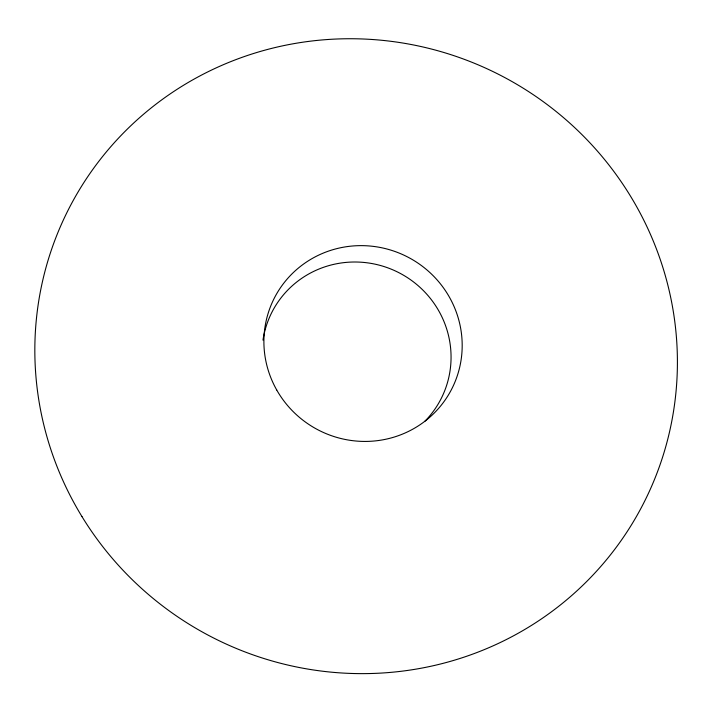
<?xml version="1.0" encoding="UTF-8"?>
<svg xmlns="http://www.w3.org/2000/svg" width="713" height="713" viewBox="0 0 713 713"><rect width="100%" height="100%" fill="white"/><g stroke="black" fill="none" stroke-linecap="round" stroke-linejoin="round"><path stroke-width="1.07" d="M262.972 340.137A95.016 93.011 28.7 0 1 397.997 272.232A95.016 93.011 28.7 0 1 424.939 421.187M81.968 516.586A322.918 315.788 28.7 0 0 638.287 513.217A322.918 315.788 28.7 0 0 348.113 38.743A322.918 315.788 28.7 0 0 81.968 516.586M276.715 389.984A99.677 97.36 28.7 0 0 448.432 394.94A99.677 97.36 28.7 0 0 363.986 245.673A99.677 97.36 28.7 0 0 276.715 389.984"/></g></svg>
